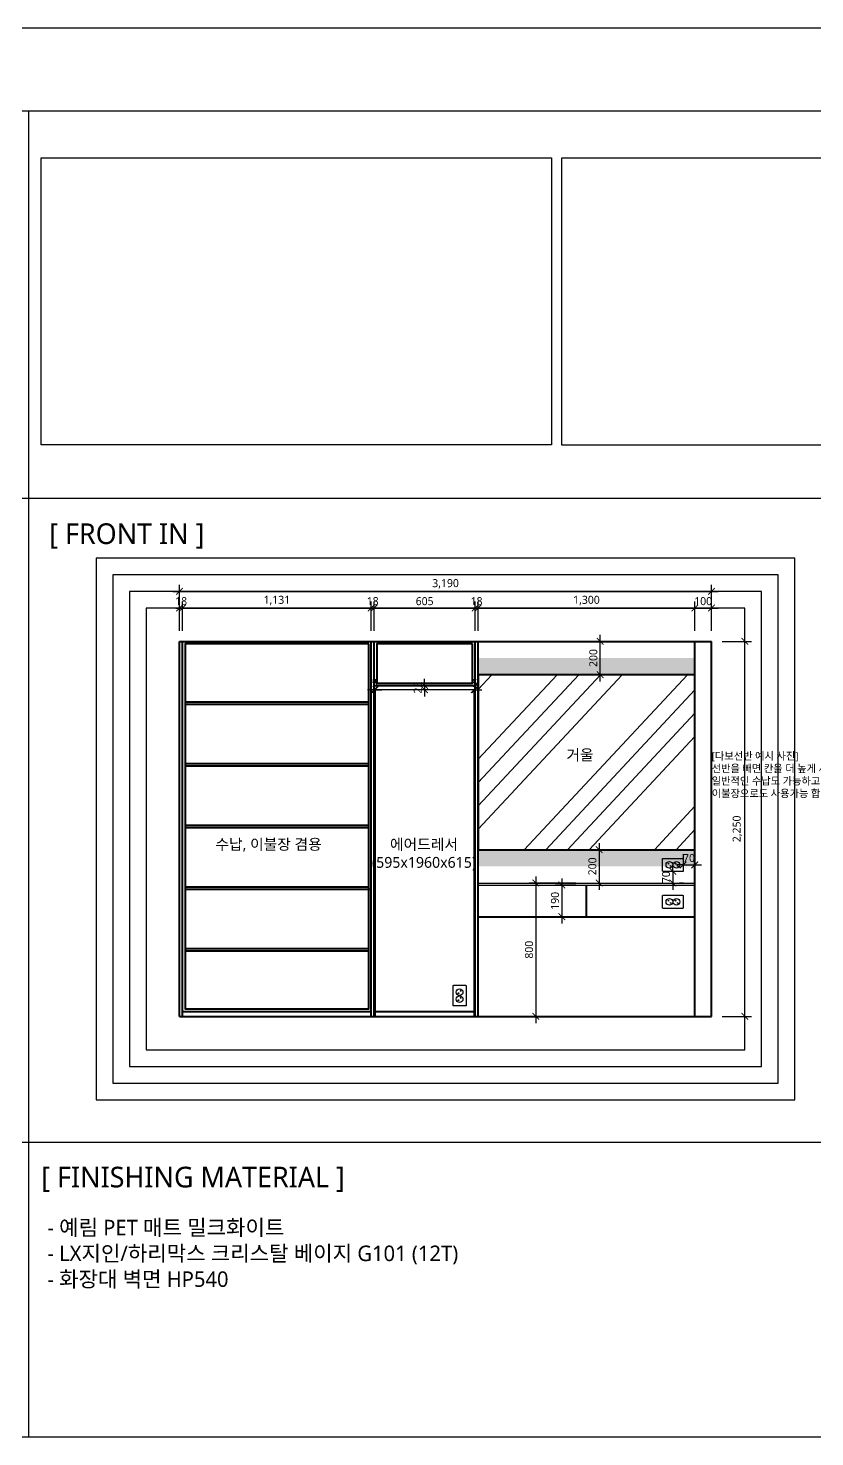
# Model space of a CAD drawing. Header units: millimetres. Extents: x 512 to 764439, y -71 to 559481.
# Drawn here: x 521453 to 526170, y 206194 to 214645 of the extents above; entities that cross this region are included whole.
import ezdxf

# ---------------------------------------------------------------- set-up
doc = ezdxf.new("R2010")
doc.units = ezdxf.units.MM
doc.header["$LTSCALE"] = 50
doc.linetypes.add('ACAD_ISO07W100', pattern=[3, 0, -3])
doc.layers.add('#Fur', color=6, linetype='Continuous', lineweight=40)
for name, color, linetype in [('#FUR_제작', 6, 'Continuous'), ('#가전가구', 252, 'Continuous'), ('#조명', 40, 'Continuous'), ('#콘센트.스위치', 4, 'Continuous'), ('.', 8, 'Continuous'), ('_R_F_WIN', 4, 'Continuous')]:
    doc.layers.add(name, color=color, linetype=linetype)
doc.styles.add('맑은 고딕', font='malgun.ttf')
doc.styles.add('맑은고딕', font='malgun.ttf')
doc.dimstyles.new('DIM-120', dxfattribs={"dimscale": 120, "dimtxt": 0.6, "dimasz": 0.8, "dimexe": 0.8, "dimexo": 0.8, "dimgap": 0.2, "dimtad": 1, "dimdec": 0, "dimlunit": 6, "dimtxsty": '맑은고딕', "dimblk": 'ARCHTICK', "dimcen": 1, "dimdle": 0.8, "dimclrd": 5, "dimclre": 5, "dimclrt": 4, "dimadec": 0, "dimazin": 0, "dimtfac": 1, "dimtdec": 0, "dimtix": 1, "dimtmove": 2, "dimatfit": 3, "dimldrblk": 'ARCHTICK', "dimfxl": 1, "dimtolj": 1, "dimtzin": 0, "dimarcsym": 0})
picture_1 = doc.add_image_def('image17.png', size_in_pixel=(1920, 1080))
picture_2 = doc.add_image_def('image19.png', size_in_pixel=(1047, 669))

# ---------------------------------------------------------------- blocks, each defined once
blk = doc.blocks.new('2구 콘센트 입면')
at = {"layer": '#콘센트.스위치', "color": 252}
blk.add_lwpolyline([(323691.9, 76358.2), (323763.9, 76358.2, -0.414214), (323766.9, 76355.2), (323766.9, 76237.2, -0.414214), (323763.9, 76234.2), (323691.9, 76234.2, -0.414214), (323688.9, 76237.2), (323688.9, 76355.2, -0.414214)], format="xyb", close=True, dxfattribs=at)
for centre, radius in [((323727.9, 76317.1), 20.1), ((323734.8, 76323), 2.26), ((323727.9, 76274.9), 20.1), ((323721.3, 76309.6), 2.26), ((323721.3, 76267.3), 2.26), ((323734.8, 76280.8), 2.26)]:
    blk.add_circle(centre, radius, dxfattribs=at)
blk = doc.blocks.new('ffdgdf')
at = {"layer": '#가전가구'}
for p, q in [((360738.6, 13706), (360143.6, 13706)), ((360143.6, 13706), (360143.6, 11746)), ((360738.6, 11746), (360738.6, 13706)), ((360143.6, 11746), (360738.6, 11746))]:
    blk.add_line(p, q, dxfattribs=at)
blk = doc.blocks.new('_ArchTick')
at = {"color": 0, "linetype": 'ByBlock', "const_width": 0.15}
blk.add_lwpolyline([(-0.5, -0.5), (0.5, 0.5)], dxfattribs=at)
blk = doc.blocks.new('*D464')
at = {"color": 5, "lineweight": -2, "transparency": 16777216}
for p, q in [((522360.9, 211030.7), (522360.9, 211206.7)), ((522378.9, 211030.7), (522378.9, 211206.7)), ((522360.9, 211166.7), (522320.9, 211166.7)), ((522360.9, 211166.7), (522378.9, 211166.7)), ((522378.9, 211166.7), (522418.9, 211166.7))]:
    blk.add_line(p, q, dxfattribs=at)
at = {"layer": 'Defpoints', "color": 0, "transparency": 16777216}
for p in [(522378.9, 211166.7), (522360.9, 210966.7), (522378.9, 210966.7)]:
    blk.add_point(p, dxfattribs=at)
at = {"color": 5, "lineweight": -2, "transparency": 16777216, "xscale": 40, "yscale": 40, "zscale": 40}
blk.add_blockref('_ArchTick', (522360.9, 211166.7), dxfattribs=at)
at = {"color": 5, "lineweight": -2, "transparency": 16777216, "xscale": 40, "yscale": 40, "zscale": 40, "rotation": 180}
blk.add_blockref('_ArchTick', (522378.9, 211166.7), dxfattribs=at)
at = {"color": 4, "transparency": 16777216, "insert": (522369.9, 211207.6), "char_height": 48, "attachment_point": 5, "style": '맑은고딕'}
blk.add_mtext('\\A1;18', dxfattribs=at)
blk = doc.blocks.new('*D465')
at = {"color": 5, "lineweight": -2, "transparency": 16777216}
for p, q in [((522378.9, 211030.7), (522378.9, 211206.7)), ((523509.9, 211030.7), (523509.9, 211206.7)), ((522338.9, 211166.7), (523549.9, 211166.7))]:
    blk.add_line(p, q, dxfattribs=at)
at = {"layer": 'Defpoints', "color": 0, "transparency": 16777216}
for p in [(523509.9, 211166.7), (522378.9, 210966.7), (523509.9, 210966.7)]:
    blk.add_point(p, dxfattribs=at)
at = {"color": 5, "lineweight": -2, "transparency": 16777216, "xscale": 40, "yscale": 40, "zscale": 40, "rotation": 180}
blk.add_blockref('_ArchTick', (522378.9, 211166.7), dxfattribs=at)
at = {"color": 5, "lineweight": -2, "transparency": 16777216, "xscale": 40, "yscale": 40, "zscale": 40}
blk.add_blockref('_ArchTick', (523509.9, 211166.7), dxfattribs=at)
at = {"color": 4, "transparency": 16777216, "insert": (522944.4, 211211.6), "char_height": 48, "attachment_point": 5, "style": '맑은고딕'}
blk.add_mtext('\\A1;1,131', dxfattribs=at)
blk = doc.blocks.new('*D466')
at = {"color": 5, "lineweight": -2, "transparency": 16777216}
for p, q in [((523509.9, 211030.7), (523509.9, 211206.7)), ((523527.9, 211030.7), (523527.9, 211206.7)), ((523509.9, 211166.7), (523469.9, 211166.7)), ((523509.9, 211166.7), (523527.9, 211166.7)), ((523527.9, 211166.7), (523567.9, 211166.7))]:
    blk.add_line(p, q, dxfattribs=at)
at = {"layer": 'Defpoints', "color": 0, "transparency": 16777216}
for p in [(523527.9, 211166.7), (523509.9, 210966.7), (523527.9, 210966.7)]:
    blk.add_point(p, dxfattribs=at)
at = {"color": 5, "lineweight": -2, "transparency": 16777216, "xscale": 40, "yscale": 40, "zscale": 40}
blk.add_blockref('_ArchTick', (523509.9, 211166.7), dxfattribs=at)
at = {"color": 5, "lineweight": -2, "transparency": 16777216, "xscale": 40, "yscale": 40, "zscale": 40, "rotation": 180}
blk.add_blockref('_ArchTick', (523527.9, 211166.7), dxfattribs=at)
at = {"color": 4, "transparency": 16777216, "insert": (523518.9, 211207.6), "char_height": 48, "attachment_point": 5, "style": '맑은고딕'}
blk.add_mtext('\\A1;18', dxfattribs=at)
blk = doc.blocks.new('*D467')
at = {"color": 5, "lineweight": -2, "transparency": 16777216}
for p, q in [((523527.9, 211030.7), (523527.9, 211206.7)), ((524132.9, 211030.7), (524132.9, 211206.7)), ((523487.9, 211166.7), (524172.9, 211166.7))]:
    blk.add_line(p, q, dxfattribs=at)
at = {"layer": 'Defpoints', "color": 0, "transparency": 16777216}
for p in [(524132.9, 211166.7), (523527.9, 210966.7), (524132.9, 210966.7)]:
    blk.add_point(p, dxfattribs=at)
at = {"color": 5, "lineweight": -2, "transparency": 16777216, "xscale": 40, "yscale": 40, "zscale": 40, "rotation": 180}
blk.add_blockref('_ArchTick', (523527.9, 211166.7), dxfattribs=at)
at = {"color": 5, "lineweight": -2, "transparency": 16777216, "xscale": 40, "yscale": 40, "zscale": 40}
blk.add_blockref('_ArchTick', (524132.9, 211166.7), dxfattribs=at)
at = {"color": 4, "transparency": 16777216, "insert": (523830.4, 211207.5), "char_height": 48, "attachment_point": 5, "style": '맑은고딕'}
blk.add_mtext('\\A1;605', dxfattribs=at)
blk = doc.blocks.new('*D468')
at = {"color": 5, "lineweight": -2, "transparency": 16777216}
for p, q in [((524132.9, 211030.7), (524132.9, 211206.7)), ((524150.9, 211030.7), (524150.9, 211206.7)), ((524132.9, 211166.7), (524092.9, 211166.7)), ((524132.9, 211166.7), (524150.9, 211166.7)), ((524150.9, 211166.7), (524190.9, 211166.7))]:
    blk.add_line(p, q, dxfattribs=at)
at = {"layer": 'Defpoints', "color": 0, "transparency": 16777216}
for p in [(524150.9, 211166.7), (524132.9, 210966.7), (524150.9, 210966.7)]:
    blk.add_point(p, dxfattribs=at)
at = {"color": 5, "lineweight": -2, "transparency": 16777216, "xscale": 40, "yscale": 40, "zscale": 40}
blk.add_blockref('_ArchTick', (524132.9, 211166.7), dxfattribs=at)
at = {"color": 5, "lineweight": -2, "transparency": 16777216, "xscale": 40, "yscale": 40, "zscale": 40, "rotation": 180}
blk.add_blockref('_ArchTick', (524150.9, 211166.7), dxfattribs=at)
at = {"color": 4, "transparency": 16777216, "insert": (524141.9, 211207.6), "char_height": 48, "attachment_point": 5, "style": '맑은고딕'}
blk.add_mtext('\\A1;18', dxfattribs=at)
blk = doc.blocks.new('*D469')
at = {"color": 5, "lineweight": -2, "transparency": 16777216}
for p, q in [((524150.9, 211030.7), (524150.9, 211206.7)), ((525450.9, 211030.7), (525450.9, 211206.7)), ((524110.9, 211166.7), (525490.9, 211166.7))]:
    blk.add_line(p, q, dxfattribs=at)
at = {"layer": 'Defpoints', "color": 0, "transparency": 16777216}
for p in [(525450.9, 211166.7), (524150.9, 210966.7), (525450.9, 210966.7)]:
    blk.add_point(p, dxfattribs=at)
at = {"color": 5, "lineweight": -2, "transparency": 16777216, "xscale": 40, "yscale": 40, "zscale": 40, "rotation": 180}
blk.add_blockref('_ArchTick', (524150.9, 211166.7), dxfattribs=at)
at = {"color": 5, "lineweight": -2, "transparency": 16777216, "xscale": 40, "yscale": 40, "zscale": 40}
blk.add_blockref('_ArchTick', (525450.9, 211166.7), dxfattribs=at)
at = {"color": 4, "transparency": 16777216, "insert": (524800.9, 211211.6), "char_height": 48, "attachment_point": 5, "style": '맑은고딕'}
blk.add_mtext('\\A1;1,300', dxfattribs=at)
blk = doc.blocks.new('*D470')
at = {"color": 5, "lineweight": -2, "transparency": 16777216}
for p, q in [((525450.9, 211030.7), (525450.9, 211206.7)), ((525550.9, 211030.7), (525550.9, 211206.7)), ((525450.9, 211166.7), (525410.9, 211166.7)), ((525450.9, 211166.7), (525550.9, 211166.7)), ((525550.9, 211166.7), (525590.9, 211166.7))]:
    blk.add_line(p, q, dxfattribs=at)
at = {"layer": 'Defpoints', "color": 0, "transparency": 16777216}
for p in [(525550.9, 211166.7), (525450.9, 210966.7), (525550.9, 210966.7)]:
    blk.add_point(p, dxfattribs=at)
at = {"color": 5, "lineweight": -2, "transparency": 16777216, "xscale": 40, "yscale": 40, "zscale": 40}
blk.add_blockref('_ArchTick', (525450.9, 211166.7), dxfattribs=at)
at = {"color": 5, "lineweight": -2, "transparency": 16777216, "xscale": 40, "yscale": 40, "zscale": 40, "rotation": 180}
blk.add_blockref('_ArchTick', (525550.9, 211166.7), dxfattribs=at)
at = {"color": 4, "transparency": 16777216, "insert": (525500.9, 211207.6), "char_height": 48, "attachment_point": 5, "style": '맑은고딕'}
blk.add_mtext('\\A1;100', dxfattribs=at)
blk = doc.blocks.new('*D471')
at = {"color": 5, "lineweight": -2, "transparency": 16777216}
for p, q in [((522360.9, 211030.7), (522360.9, 211306.7)), ((525550.9, 211030.7), (525550.9, 211306.7)), ((522320.9, 211266.7), (525590.9, 211266.7))]:
    blk.add_line(p, q, dxfattribs=at)
at = {"layer": 'Defpoints', "color": 0, "transparency": 16777216}
for p in [(525550.9, 211266.7), (522360.9, 210966.7), (525550.9, 210966.7)]:
    blk.add_point(p, dxfattribs=at)
at = {"color": 5, "lineweight": -2, "transparency": 16777216, "xscale": 40, "yscale": 40, "zscale": 40, "rotation": 180}
blk.add_blockref('_ArchTick', (522360.9, 211266.7), dxfattribs=at)
at = {"color": 5, "lineweight": -2, "transparency": 16777216, "xscale": 40, "yscale": 40, "zscale": 40}
blk.add_blockref('_ArchTick', (525550.9, 211266.7), dxfattribs=at)
at = {"color": 4, "transparency": 16777216, "insert": (523955.9, 211311.6), "char_height": 48, "attachment_point": 5, "style": '맑은고딕'}
blk.add_mtext('\\A1;3,190', dxfattribs=at)
blk = doc.blocks.new('*D472')
at = {"color": 5, "lineweight": -2, "transparency": 16777216}
for p, q in [((523527.9, 210740.7), (523527.9, 210716.7)), ((523532.9, 210740.7), (523532.9, 210716.7)), ((523527.9, 210676.7), (523487.9, 210676.7)), ((523532.9, 210676.7), (523527.9, 210676.7)), ((523532.9, 210676.7), (523572.9, 210676.7))]:
    blk.add_line(p, q, dxfattribs=at)
at = {"layer": 'Defpoints', "color": 0, "transparency": 16777216}
for p in [(523527.9, 210676.7), (523527.9, 210676.7), (523532.9, 210676.7)]:
    blk.add_point(p, dxfattribs=at)
at = {"color": 5, "lineweight": -2, "transparency": 16777216, "xscale": 40, "yscale": 40, "zscale": 40}
blk.add_blockref('_ArchTick', (523527.9, 210676.7), dxfattribs=at)
at = {"color": 5, "lineweight": -2, "transparency": 16777216, "xscale": 40, "yscale": 40, "zscale": 40, "rotation": 180}
blk.add_blockref('_ArchTick', (523532.9, 210676.7), dxfattribs=at)
at = {"color": 4, "transparency": 16777216, "insert": (523530.4, 210717.1), "char_height": 48, "attachment_point": 5, "style": '맑은고딕'}
blk.add_mtext('\\A1;5', dxfattribs=at)
blk = doc.blocks.new('*D473')
at = {"color": 5, "lineweight": -2, "transparency": 16777216}
for p, q in [((524127.9, 210740.7), (524127.9, 210716.7)), ((524132.9, 210740.7), (524132.9, 210716.7)), ((524127.9, 210676.7), (524087.9, 210676.7)), ((524127.9, 210676.7), (524132.9, 210676.7)), ((524132.9, 210676.7), (524172.9, 210676.7))]:
    blk.add_line(p, q, dxfattribs=at)
at = {"layer": 'Defpoints', "color": 0, "transparency": 16777216}
for p in [(524127.9, 210676.7), (524132.9, 210676.7), (524132.9, 210676.7)]:
    blk.add_point(p, dxfattribs=at)
at = {"color": 5, "lineweight": -2, "transparency": 16777216, "xscale": 40, "yscale": 40, "zscale": 40}
blk.add_blockref('_ArchTick', (524127.9, 210676.7), dxfattribs=at)
at = {"color": 5, "lineweight": -2, "transparency": 16777216, "xscale": 40, "yscale": 40, "zscale": 40, "rotation": 180}
blk.add_blockref('_ArchTick', (524132.9, 210676.7), dxfattribs=at)
at = {"color": 4, "transparency": 16777216, "insert": (524130.4, 210717.1), "char_height": 48, "attachment_point": 5, "style": '맑은고딕'}
blk.add_mtext('\\A1;5', dxfattribs=at)
blk = doc.blocks.new('*D474')
at = {"color": 5, "lineweight": -2, "transparency": 16777216}
for p, q in [((523830.4, 210701.7), (523830.4, 210741.7)), ((523830.4, 210701.7), (523830.4, 210676.7)), ((523894.4, 210701.7), (523870.4, 210701.7)), ((523830.4, 210676.7), (523830.4, 210636.7)), ((523894.4, 210676.7), (523870.4, 210676.7))]:
    blk.add_line(p, q, dxfattribs=at)
at = {"layer": 'Defpoints', "color": 0, "transparency": 16777216}
for p in [(523830.4, 210701.7), (523830.4, 210676.7), (523830.4, 210676.7)]:
    blk.add_point(p, dxfattribs=at)
at = {"color": 5, "lineweight": -2, "transparency": 16777216, "xscale": 40, "yscale": 40, "zscale": 40}
for p, rotation in [((523830.4, 210701.7), 270), ((523830.4, 210676.7), 90)]:
    blk.add_blockref('_ArchTick', p, dxfattribs=dict(at, rotation=rotation))
at = {"color": 4, "transparency": 16777216, "insert": (523789.6, 210689.2), "char_height": 48, "attachment_point": 5, "rotation": 90, "style": '맑은고딕'}
blk.add_mtext('\\A1;25', dxfattribs=at)
blk = doc.blocks.new('*D475')
at = {"color": 5, "lineweight": -2, "transparency": 16777216}
for p, q in [((524736.9, 209516.7), (524457.7, 209516.7)), ((524497.7, 209556.7), (524497.7, 208676.7)), ((524736.9, 208716.7), (524457.7, 208716.7))]:
    blk.add_line(p, q, dxfattribs=at)
at = {"layer": 'Defpoints', "color": 0, "transparency": 16777216}
for p in [(524800.9, 209516.7), (524497.7, 208716.7), (524800.9, 208716.7)]:
    blk.add_point(p, dxfattribs=at)
at = {"color": 5, "lineweight": -2, "transparency": 16777216, "xscale": 40, "yscale": 40, "zscale": 40}
for p, rotation in [((524497.7, 209516.7), 90), ((524497.7, 208716.7), 270)]:
    blk.add_blockref('_ArchTick', p, dxfattribs=dict(at, rotation=rotation))
at = {"color": 4, "transparency": 16777216, "insert": (524456.9, 209116.7), "char_height": 48, "attachment_point": 5, "rotation": 90, "style": '맑은고딕'}
blk.add_mtext('\\A1;800', dxfattribs=at)
blk = doc.blocks.new('*D487')
at = {"color": 5, "lineweight": -2, "transparency": 16777216}
for p, q in [((524653.2, 209544.7), (524653.2, 209274.7)), ((524736.9, 209504.7), (524613.2, 209504.7)), ((524736.9, 209314.7), (524613.2, 209314.7))]:
    blk.add_line(p, q, dxfattribs=at)
at = {"layer": 'Defpoints', "color": 0, "transparency": 16777216}
for p in [(524800.9, 209504.7), (524653.2, 209314.7), (524800.9, 209314.7)]:
    blk.add_point(p, dxfattribs=at)
at = {"color": 5, "lineweight": -2, "transparency": 16777216, "xscale": 40, "yscale": 40, "zscale": 40}
for p, rotation in [((524653.2, 209504.7), 90), ((524653.2, 209314.7), 270)]:
    blk.add_blockref('_ArchTick', p, dxfattribs=dict(at, rotation=rotation))
at = {"color": 4, "transparency": 16777216, "insert": (524612.2, 209409.7), "char_height": 48, "attachment_point": 5, "rotation": 90, "style": '맑은고딕'}
blk.add_mtext('\\A1;190', dxfattribs=at)
blk = doc.blocks.new('*D488')
at = {"color": 5, "lineweight": -2, "transparency": 16777216}
for p, q in [((525318.9, 209586.7), (525318.9, 209626.7)), ((525318.9, 209586.7), (525318.9, 209516.7)), ((525318.9, 209516.7), (525318.9, 209476.7)), ((525382.9, 209586.7), (525358.9, 209586.7)), ((525382.9, 209516.7), (525358.9, 209516.7))]:
    blk.add_line(p, q, dxfattribs=at)
at = {"layer": 'Defpoints', "color": 0, "transparency": 16777216}
for p in [(525318.9, 209586.7), (525318.9, 209516.7), (525318.9, 209516.7)]:
    blk.add_point(p, dxfattribs=at)
at = {"color": 5, "lineweight": -2, "transparency": 16777216, "xscale": 40, "yscale": 40, "zscale": 40}
for p, rotation in [((525318.9, 209586.7), 270), ((525318.9, 209516.7), 90)]:
    blk.add_blockref('_ArchTick', p, dxfattribs=dict(at, rotation=rotation))
at = {"color": 4, "transparency": 16777216, "insert": (525278.1, 209551.7), "char_height": 48, "attachment_point": 5, "rotation": 90, "style": '맑은고딕'}
blk.add_mtext('\\A1;70', dxfattribs=at)
blk = doc.blocks.new('*D489')
at = {"color": 5, "lineweight": -2, "transparency": 16777216}
for p, q in [((525380.9, 209689.7), (525380.9, 209665.7)), ((525450.9, 209689.7), (525450.9, 209665.7)), ((525380.9, 209625.7), (525340.9, 209625.7)), ((525380.9, 209625.7), (525450.9, 209625.7)), ((525450.9, 209625.7), (525490.9, 209625.7))]:
    blk.add_line(p, q, dxfattribs=at)
at = {"layer": 'Defpoints', "color": 0, "transparency": 16777216}
for p in [(525380.9, 209625.7), (525450.9, 209625.7), (525450.9, 209625.7)]:
    blk.add_point(p, dxfattribs=at)
at = {"color": 5, "lineweight": -2, "transparency": 16777216, "xscale": 40, "yscale": 40, "zscale": 40}
blk.add_blockref('_ArchTick', (525380.9, 209625.7), dxfattribs=at)
at = {"color": 5, "lineweight": -2, "transparency": 16777216, "xscale": 40, "yscale": 40, "zscale": 40, "rotation": 180}
blk.add_blockref('_ArchTick', (525450.9, 209625.7), dxfattribs=at)
at = {"color": 4, "transparency": 16777216, "insert": (525415.9, 209666.5), "char_height": 48, "attachment_point": 5, "style": '맑은고딕'}
blk.add_mtext('\\A1;70', dxfattribs=at)
blk = doc.blocks.new('*D490')
at = {"color": 5, "lineweight": -2, "transparency": 16777216}
for p, q in [((524864.9, 209716.7), (524917.4, 209716.7)), ((524877.4, 209756.7), (524877.4, 209476.7)), ((524864.9, 209516.7), (524917.4, 209516.7))]:
    blk.add_line(p, q, dxfattribs=at)
at = {"layer": 'Defpoints', "color": 0, "transparency": 16777216}
for p in [(524800.9, 209716.7), (524800.9, 209516.7), (524877.4, 209516.7)]:
    blk.add_point(p, dxfattribs=at)
at = {"color": 5, "lineweight": -2, "transparency": 16777216, "xscale": 40, "yscale": 40, "zscale": 40}
for p, rotation in [((524877.4, 209716.7), 90), ((524877.4, 209516.7), 270)]:
    blk.add_blockref('_ArchTick', p, dxfattribs=dict(at, rotation=rotation))
at = {"color": 4, "transparency": 16777216, "insert": (524836.6, 209616.7), "char_height": 48, "attachment_point": 5, "rotation": 90, "style": '맑은고딕'}
blk.add_mtext('\\A1;200', dxfattribs=at)
blk = doc.blocks.new('*D491')
at = {"color": 5, "lineweight": -2, "transparency": 16777216}
for p, q in [((524864.9, 210966.7), (524923, 210966.7)), ((524883, 210726.7), (524883, 211006.7)), ((524864.9, 210766.7), (524923, 210766.7))]:
    blk.add_line(p, q, dxfattribs=at)
at = {"layer": 'Defpoints', "color": 0, "transparency": 16777216}
for p in [(524800.9, 210966.7), (524883, 210966.7), (524800.9, 210766.7)]:
    blk.add_point(p, dxfattribs=at)
at = {"color": 5, "lineweight": -2, "transparency": 16777216, "xscale": 40, "yscale": 40, "zscale": 40}
for p, rotation in [((524883, 210966.7), 90), ((524883, 210766.7), 270)]:
    blk.add_blockref('_ArchTick', p, dxfattribs=dict(at, rotation=rotation))
at = {"color": 4, "transparency": 16777216, "insert": (524842.2, 210866.7), "char_height": 48, "attachment_point": 5, "rotation": 90, "style": '맑은고딕'}
blk.add_mtext('\\A1;200', dxfattribs=at)
blk = doc.blocks.new('*D492')
at = {"color": 5, "lineweight": -2, "transparency": 16777216}
for p, q in [((525614.9, 210966.7), (525790.9, 210966.7)), ((525750.9, 208676.7), (525750.9, 211006.7)), ((525614.9, 208716.7), (525790.9, 208716.7))]:
    blk.add_line(p, q, dxfattribs=at)
at = {"layer": 'Defpoints', "color": 0, "transparency": 16777216}
for p in [(525550.9, 210966.7), (525750.9, 210966.7), (525550.9, 208716.7)]:
    blk.add_point(p, dxfattribs=at)
at = {"color": 5, "lineweight": -2, "transparency": 16777216, "xscale": 40, "yscale": 40, "zscale": 40}
for p, rotation in [((525750.9, 210966.7), 90), ((525750.9, 208716.7), 270)]:
    blk.add_blockref('_ArchTick', p, dxfattribs=dict(at, rotation=rotation))
at = {"color": 4, "transparency": 16777216, "insert": (525706.1, 209841.7), "char_height": 48, "attachment_point": 5, "rotation": 90, "style": '맑은고딕'}
blk.add_mtext('\\A1;2,250', dxfattribs=at)

msp = doc.modelspace()

# ---------------------------------------------------------------- hatches: boundary and pattern name
at = {"layer": '#조명', "transparency": 33554559}
h = msp.add_hatch(color=31, dxfattribs=at)
h.dxf.hatch_style = 1
h.set_gradient(color1=(255, 255, 255), color2=(254, 204, 102), rotation=270)
h.paths.add_polyline_path([(525450.96378853, 210866.59813249), (524151.51917705, 210866.59813249), (524151.51917705, 210766.59813249), (525450.96378853, 210766.59813249)])
h = msp.add_hatch(color=31, dxfattribs=at)
h.dxf.hatch_style = 1
h.set_gradient(color1=(254, 204, 102), rotation=270)
h.paths.add_polyline_path([(525450.92969147, 209716.68664253), (524150.92969147, 209716.68664253), (524150.92969147, 209616.68664253), (525450.92969147, 209616.68664253)])
at = {"layer": '.', "ltscale": 2, "true_color": 0x636466, "transparency": 33554559}
h = msp.add_hatch(dxfattribs=at)
h.set_pattern_fill('ANSI34', color=251, scale=30, angle=2)
h.set_pattern_definition([(47, (165814.4, 197214.53), (-417.9686, 389.7621), []), (47, (165949.04, 197219.23), (-417.9686, 389.7621), []), (47, (166083.66, 197223.93), (-417.9686, 389.7621), []), (47, (166218.3, 197228.63), (-417.9686, 389.7621), [])])
h.paths.add_polyline_path([(524150.92969147, 210766.68664253), (524150.92969147, 209716.68664253), (525450.92969147, 209716.68664253), (525450.92969147, 210766.68664253)])

# ---------------------------------------------------------------- linework, layer by layer
at = {"layer": '#Fur', "ltscale": 2}
for p, q in [((522360.92969147, 208716.68664253), (522360.92969147, 210966.68664253)), ((522360.92969147, 210966.68664253), (525550.92969147, 210966.68664253)), ((522378.92969147, 208716.68664253), (522378.92969147, 210966.68664253)), ((523509.92969147, 208716.68664253), (523509.92969147, 210966.68664253)), ((523527.92969147, 208716.68664253), (523527.92969147, 210966.68664253)), ((524132.92969147, 208716.68664253), (524132.92969147, 210966.68664253)), ((524150.92969147, 208716.68664253), (524150.92969147, 210966.68664253)), ((525450.92969147, 208716.68664253), (525450.92969147, 210966.68664253)), ((525550.92969147, 208716.68664253), (525550.92969147, 210966.68664253)), ((523527.92969147, 210701.68664253), (524132.92969147, 210701.68664253)), ((525450.92969147, 210766.68664253), (524150.92969147, 210766.68664253)), ((524800.92969147, 209314.68664253), (524800.92969147, 209504.68664253)), ((524150.92969147, 209314.68664253), (525450.92969147, 209314.68664253)), ((522360.92969147, 208716.68664253), (525550.92969147, 208716.68664253)), ((522378.92969147, 208746.68664253), (523509.92969147, 208746.68664253)), ((523527.92969147, 208746.68664253), (524132.92969147, 208746.68664253))]:
    msp.add_line(p, q, dxfattribs=at)
at = {"layer": '#Fur', "color": 223, "ltscale": 2}
for p, q in [((522393.92969147, 210604.18664253), (523494.92969147, 210604.18664253)), ((522393.92969147, 210589.18664253), (523494.92969147, 210589.18664253)), ((522393.92969147, 210234.18664253), (523494.92969147, 210234.18664253)), ((522393.92969147, 210219.18664253), (523494.92969147, 210219.18664253)), ((522393.92969147, 209864.18664253), (523494.92969147, 209864.18664253)), ((522393.92969147, 209849.18664253), (523494.92969147, 209849.18664253)), ((522393.92969147, 209494.18664253), (523494.92969147, 209494.18664253)), ((522393.92969147, 209479.18664253), (523509.92969147, 209479.18664253)), ((522393.92969147, 209124.18664253), (523494.92969147, 209124.18664253)), ((522393.92969147, 209109.18664253), (523494.92969147, 209109.18664253))]:
    msp.add_line(p, q, dxfattribs=at)
for points in [[(523494.92969147, 210951.68664253), (522393.92969147, 210951.68664253), (522393.92969147, 208761.68664253), (523494.92969147, 208761.68664253)], [(524117.92969147, 210951.68664253), (523542.92969147, 210951.68664253), (523542.92969147, 210716.68664253), (524117.92969147, 210716.68664253)]]:
    msp.add_lwpolyline(points, close=True, dxfattribs=at)
at = {"layer": '#Fur', "ltscale": 2}
msp.add_lwpolyline([(525450.92969147, 210766.68664253), (524150.92969147, 210766.68664253), (524150.92969147, 209716.68664253), (525450.92969147, 209716.68664253)], close=True, dxfattribs=at)
at = {"layer": '#FUR_제작', "color": 4}
for p, q in [((524150.92969147, 209516.68664253), (525450.92969147, 209516.68664253)), ((524150.92969147, 209504.68664253), (525450.92969147, 209504.68664253))]:
    msp.add_line(p, q, dxfattribs=at)
for p, q in [((515504.55371906, 214150.22946514), (527410.22366217, 214150.22946514)), ((515504.55371906, 207961.34993897), (527410.22366217, 207961.34993897))]:
    msp.add_line(p, q)
msp.add_lwpolyline([(527410.22366217, 214645.47923629), (515504.55371906, 214645.47923629), (515504.55371906, 206194.05890884), (527410.22366217, 206194.05890884)], close=True)
for points in [[(521457.38869062, 206194.05890884), (521457.38869062, 214150.22946514)], [(515504.55371906, 211826.14814763), (527410.22366217, 211826.14814763)]]:
    msp.add_lwpolyline(points)
at = {"layer": 'Defpoints', "color": 253, "true_color": 0x9898cc}
for points in [[(526050.92969147, 211466.68664253), (521860.92969147, 211466.68664253), (521860.92969147, 208216.68664253), (526050.92969147, 208216.68664253)], [(525950.92969147, 211366.68664253), (521960.92969147, 211366.68664253), (521960.92969147, 208316.68664253), (525950.92969147, 208316.68664253)], [(525850.92969147, 211266.68664253), (522060.92969147, 211266.68664253), (522060.92969147, 208416.68664253), (525850.92969147, 208416.68664253)], [(525750.92969147, 211166.68664253), (522160.92969147, 211166.68664253), (522160.92969147, 208516.68664253), (525750.92969147, 208516.68664253)]]:
    msp.add_lwpolyline(points, close=True, dxfattribs=at)

# ---------------------------------------------------------------- block references
at = {"layer": '#Fur'}
msp.add_blockref('ffdgdf', (163389.31395802, 196970.66182646), dxfattribs=at)
for p, rotation in [((601615.1608276, -114102.22897602), 90), ((601615.1608276, -114324.07106702), 90), ((847767.95037738, 285137.08019875), 180)]:
    msp.add_blockref('2구 콘센트 입면', p, dxfattribs=dict(rotation=rotation))

# ---------------------------------------------------------------- texts
at = {"layer": '#가전가구', "char_height": 65, "attachment_point": 1, "style": '맑은고딕'}
for s, insert in [('\\pxqc;거울', (524026.07434009, 210317.51001367)), ('수납, 이불장 겸용', (522575.64224103, 209781.42353145)), ('\\pxqc;에어드레서^J(595x1960x615)', (523090.87370548, 209781.42353145))]:
    msp.add_mtext_dynamic_manual_height_columns(s, width=1471.5483469185, gutter_width=98.07255812, heights=[0], dxfattribs=dict(at, insert=insert))
at = {"color": 7, "linetype": 'ACAD_ISO07W100', "ltscale": 10, "insert": (526121.31566562, 210164.09200131), "char_height": 45, "attachment_point": 5, "style": '맑은고딕'}
msp.add_mtext('\\pxql;[다보선반 예시 사진]\\P선반을 빼면 칸을 더 높게 사용할 수 있습니다.\\P일반적인 수납도 가능하고 선반을 빼면 ^J이불장으로도 사용가능 합니다', dxfattribs=at)
at = {"insert": (521567.97250207, 207496.2060601), "char_height": 92.8593320912, "attachment_point": 1, "style": '맑은고딕'}
msp.add_mtext_dynamic_manual_height_columns('- 예림 PET 매트 밀크화이트\\P- LX지인/하리막스 크리스탈 베이지 G101 (12T)^J- 화장대 벽면 HP540', width=3264.8350786126, gutter_width=15.47655535, heights=[944.20321998], dxfattribs=at)
at = {"layer": '_R_F_WIN', "color": 7, "style": '맑은 고딕'}
for s, p in [('[ FRONT IN ]', (521578.71957463, 211550.59496725)), ('[ FINISHING MATERIAL ]', (521531.26513487, 207690.67515888))]:
    msp.add_text(s, height=123.8124427883, dxfattribs=at).set_placement(p)

# ---------------------------------------------------------------- dimensions: what is measured, and where the dimension line sits
for base, p1, p2, picture, middle in [((525550.92969147, 211266.68664253), (522360.92969147, 210966.68664253), (525550.92969147, 210966.68664253), '*D471', (523955.92969147, 211311.64316427)), ((522378.92969147, 211166.68664253), (522360.92969147, 210966.68664253), (522378.92969147, 210966.68664253), '*D464', (522369.92969147, 211207.61599036)), ((523509.92969147, 211166.68664253), (522378.92969147, 210966.68664253), (523509.92969147, 210966.68664253), '*D465', (522944.42969147, 211211.64316427)), ((523527.92969147, 211166.68664253), (523509.92969147, 210966.68664253), (523527.92969147, 210966.68664253), '*D466', (523518.92969147, 211207.61599036)), ((524132.92969147, 211166.68664253), (523527.92969147, 210966.68664253), (524132.92969147, 210966.68664253), '*D467', (523830.42969147, 211207.48555557)), ((524150.92969147, 211166.68664253), (524132.92969147, 210966.68664253), (524150.92969147, 210966.68664253), '*D468', (524141.92969147, 211207.61599036)), ((525450.92969147, 211166.68664253), (524150.92969147, 210966.68664253), (525450.92969147, 210966.68664253), '*D469', (524800.92969147, 211211.64316427)), ((525550.92969147, 211166.68664253), (525450.92969147, 210966.68664253), (525550.92969147, 210966.68664253), '*D470', (525500.92969147, 211207.61599036)), ((523527.92969147, 210676.68664253), (523532.92969147, 210676.68664253), (523527.92969147, 210676.68664253), '*D472', (523530.42969147, 210717.09425123)), ((524132.92969147, 210676.68664253), (524127.92969147, 210676.68664253), (524132.92969147, 210676.68664253), '*D473', (524130.42969147, 210717.09425123)), ((525450.92969147, 209625.68664073), (525380.92969147, 209625.68664073), (525450.92969147, 209625.68664073), '*D489', (525415.92969147, 209666.48555377))]:
    dim = msp.add_linear_dim(base=base, p1=p1, p2=p2, dimstyle='DIM-120', override={"dimscale": 80, "dimasz": 0.5, "dimexe": 0.5, "dimdle": 0.5})
    dim.commit()
    dim.dimension.update_dxf_attribs({"geometry": picture, "text_midpoint": middle})
for base, p1, p2, picture, middle in [((524883.01568906, 210966.68664253), (524800.92969147, 210766.68664253), (524800.92969147, 210966.68664253), '*D491', (524842.21677602, 210866.68664253)), ((525750.92969147, 210966.68664253), (525550.92969147, 208716.68664253), (525550.92969147, 210966.68664253), '*D492', (525706.10360451, 209841.68664253)), ((523830.42969147, 210676.68664253), (523830.42969147, 210701.68664253), (523830.42969147, 210676.68664253), '*D474', (523789.63077843, 210689.18664253)), ((524877.40643945, 209516.68664253), (524800.92969147, 209716.68664253), (524800.92969147, 209516.68664253), '*D490', (524836.6075264, 209616.68664253)), ((525318.92968847, 209516.68664253), (525318.92968847, 209586.68664253), (525318.92968847, 209516.68664253), '*D488', (525278.13077543, 209551.68664253)), ((524497.66144663, 208716.68664253), (524800.92969147, 209516.68664253), (524800.92969147, 208716.68664253), '*D475', (524456.86253359, 209116.68664253)), ((524653.178797, 209314.68664253), (524800.92969147, 209504.68664253), (524800.92969147, 209314.68664253), '*D487', (524612.24944917, 209409.68664253))]:
    dim = msp.add_linear_dim(base=base, p1=p1, p2=p2, angle=90, dimstyle='DIM-120', override={"dimscale": 80, "dimasz": 0.5, "dimexe": 0.5, "dimdle": 0.5})
    dim.commit()
    dim.dimension.update_dxf_attribs({"geometry": picture, "text_midpoint": middle})

# ---------------------------------------------------------------- pictures from other files: only their frames are drawn
image = msp.add_image(picture_1, insert=(521531.09784946, 212145.24497516), size_in_units=(3060.72044929, 1721.65525273))
image.dxf.flags = 7
image = msp.add_image(picture_2, insert=(524653.52989453, 212143.05891062), size_in_units=(2697.85031267, 1723.84131727))
image.dxf.flags = 7

doc.saveas('drawing.dxf')
